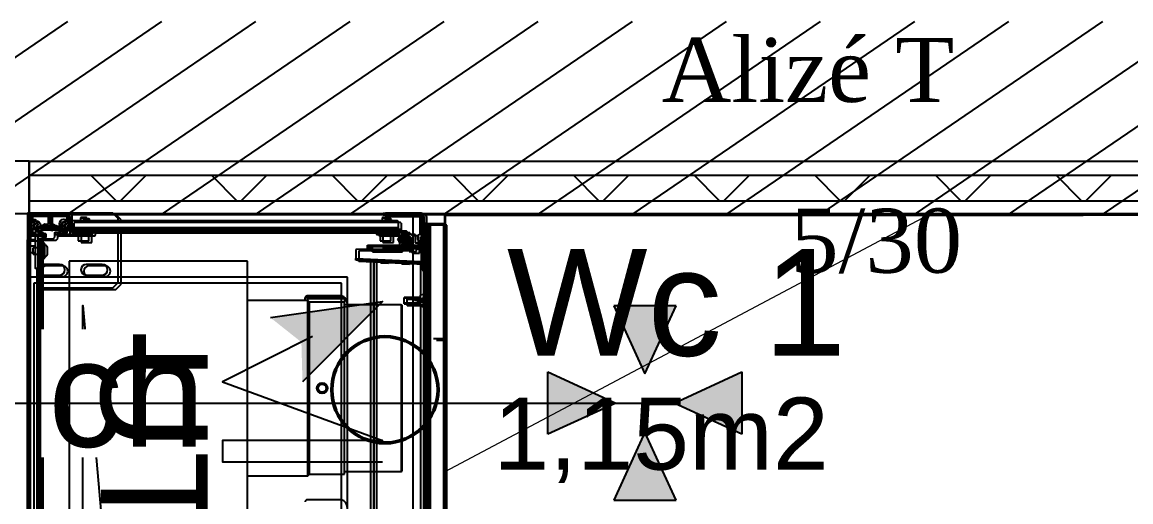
# Model space of a CAD drawing. Header units: millimetres. Extents: x 522027 to 600964, y -380282 to -298602.
# Drawn here: x 583729 to 584769, y -344499 to -344050 of the extents above; entities that cross this region are included whole.
import ezdxf

# ---------------------------------------------------------------- set-up
doc = ezdxf.new("R2010")
doc.units = ezdxf.units.MM
for name, color, linetype in [('3-BAT C-Niveau -2', 7, 'Continuous'), ('prlm-CHAUFF', 4, 'Continuous'), ('prlm-MOD', 64, 'Continuous')]:
    doc.layers.add(name, color=color, linetype=linetype)
for name, color, linetype, lineweight in [('faux plafond', 9, 'Continuous', 15), ('prlm-ELEC-CFO', 1, 'Continuous', 25), ('prlm-VMC', 82, 'Continuous', 25)]:
    doc.layers.add(name, color=color, linetype=linetype, lineweight=lineweight)
doc.styles.add('Arial', font='arial.ttf')
doc.styles.add('prlm-vmc', font='pala.ttf', dxfattribs={"height": 14})
doc.styles.get("Standard").update_dxf_attribs({"font": 'arial.ttf'})

# ---------------------------------------------------------------- blocks, each defined once
blk = doc.blocks.new('MTI900_Alu_390')
at = {"layer": 'prlm-MOD', "color": 1, "linetype": 'Continuous'}
for p, q in [((-4.225, 0), (4.225, 0)), ((4.278, 0), (4.225, 0)), ((4.225, -0.07), (4.225, 0)), ((4.472, 0), (4.278, 0)), ((4.475, 0), (4.472, 0)), ((4.475, -0.003), (4.475, 0)), ((-3.96, -0.09), (3.96, -0.09)), ((3.96, -0.073), (3.96, -0.097)), ((4.13, -0.07), (3.963, -0.07)), ((3.963, -0.1), (4.229, -0.1)), ((4.105, -0.025), (4.165, -0.025)), ((4.105, -0.025), (4.105, -0.07)), ((4.105, -0.1), (4.105, -0.115)), ((4.135, -0.075), (4.13, -0.07)), ((4.14, -0.07), (4.135, -0.075)), ((4.267, -0.07), (4.14, -0.07)), ((4.165, -0.07), (4.165, -0.025)), ((4.165, -0.115), (4.165, -0.1)), ((4.225, -0.105), (4.225, -0.1)), ((4.235, -0.1), (4.235, -0.24)), ((4.26, -0.12), (4.27, -0.09)), ((4.27, -0.09), (4.27, -0.073)), ((4.275, -0.003), (4.275, -0.137)), ((4.293, -0.021), (4.293, -0.074)), ((4.295, -0.137), (4.295, -0.098)), ((4.347, -0.018), (4.296, -0.018)), ((4.296, -0.077), (4.331, -0.077)), ((4.298, -0.095), (4.332, -0.095)), ((4.327, -0.1), (4.298, -0.1)), ((4.33, -0.195), (4.33, -0.103)), ((4.335, -0.098), (4.335, -0.134)), ((4.353, -0.086), (4.353, -0.129)), ((4.355, -0.038), (4.375, -0.027)), ((4.355, -0.062), (4.355, -0.038)), ((4.375, -0.073), (4.355, -0.062)), ((4.375, -0.027), (4.395, -0.038)), ((4.395, -0.062), (4.375, -0.073)), ((4.395, -0.038), (4.395, -0.062)), ((4.454, -0.018), (4.403, -0.018)), ((4.457, -0.191), (4.457, -0.021)), ((4.475, -0.387), (4.475, -0.003)), ((-4.105, -0.105), (4.105, -0.105)), ((-4.1, -0.12), (4.1, -0.12)), ((3.775, -0.12), (3.775, -0.8)), ((3.895, -0.15), (3.895, -0.3)), ((3.995, -0.3), (3.995, -0.15)), ((4.067, -0.12), (4.067, -0.125)), ((4.067, -0.125), (4.203, -0.125)), ((4.067, -0.125), (4.067, -0.135)), ((4.067, -0.135), (4.203, -0.135)), ((4.105, -0.115), (4.095, -0.125)), ((4.103, -0.158), (4.168, -0.158)), ((4.165, -0.115), (4.105, -0.115)), ((4.165, -0.105), (4.225, -0.105)), ((4.175, -0.125), (4.165, -0.115)), ((4.17, -0.12), (4.225, -0.12)), ((4.203, -0.125), (4.203, -0.12)), ((4.203, -0.135), (4.203, -0.125)), ((4.225, -0.105), (4.225, -0.12)), ((4.26, -0.142), (4.26, -0.12)), ((4.292, -0.145), (4.263, -0.145)), ((4.278, -0.14), (4.292, -0.14)), ((4.295, -0.137), (4.295, -0.142)), ((4.33, -0.195), (4.325, -0.2)), ((4.325, -0.2), (4.33, -0.205)), ((4.338, -0.16), (4.33, -0.16)), ((4.33, -0.168), (4.342, -0.168)), ((4.33, -0.297), (4.33, -0.205)), ((4.336, -0.136), (4.354, -0.164)), ((4.338, -0.16), (4.338, -0.24)), ((4.355, -0.19), (4.338, -0.16)), ((4.354, -0.13), (4.372, -0.159)), ((4.355, -0.166), (4.355, -0.234)), ((4.373, -0.16), (4.373, -0.191)), ((4.454, -0.194), (4.376, -0.194)), ((4.376, -0.206), (4.454, -0.206)), ((4.235, -0.24), (4.25, -0.255)), ((4.25, -0.255), (4.292, -0.255)), ((4.275, -0.263), (4.275, -0.52)), ((4.292, -0.26), (4.278, -0.26)), ((4.295, -0.258), (4.295, -0.263)), ((4.295, -0.302), (4.295, -0.263)), ((4.298, -0.3), (4.327, -0.3)), ((4.332, -0.305), (4.298, -0.305)), ((4.33, -0.232), (4.342, -0.232)), ((4.33, -0.24), (4.338, -0.24)), ((4.354, -0.236), (4.335, -0.265)), ((4.335, -0.265), (4.335, -0.302)), ((4.338, -0.24), (4.355, -0.21)), ((4.353, -0.271), (4.353, -0.304)), ((4.373, -0.24), (4.354, -0.27)), ((4.373, -0.209), (4.373, -0.24)), ((4.457, -0.369), (4.457, -0.209)), ((4.293, -0.326), (4.293, -0.369)), ((4.328, -0.323), (4.296, -0.323)), ((4.296, -0.372), (4.347, -0.372)), ((4.305, -0.6), (4.305, -0.393)), ((4.34, -0.405), (4.305, -0.405)), ((4.308, -0.39), (4.472, -0.39)), ((4.34, -0.405), (4.34, -3.475)), ((4.395, -0.405), (4.34, -0.405)), ((4.355, -0.328), (4.375, -0.317)), ((4.355, -0.352), (4.355, -0.328)), ((4.375, -0.363), (4.355, -0.352)), ((4.375, -0.317), (4.395, -0.328)), ((4.395, -0.352), (4.375, -0.363)), ((4.395, -0.328), (4.395, -0.352)), ((4.405, -0.415), (4.395, -0.405)), ((4.403, -0.372), (4.454, -0.372)), ((4.405, -0.415), (4.405, -3.465)), ((4.475, -0.8), (4.475, -0.387)), ((4.215, -0.475), (4.215, -0.575)), ((4.275, -0.475), (4.215, -0.475)), ((4.43, -0.495), (4.405, -0.495)), ((4.43, -0.495), (4.43, -0.555)), ((4.435, -0.5), (4.43, -0.495)), ((4.435, -0.55), (4.435, -0.5)), ((3.895, -0.55), (3.895, -0.7)), ((3.995, -0.7), (3.995, -0.55)), ((4.215, -0.575), (4.275, -0.575)), ((4.275, -0.52), (4.278, -0.523)), ((4.275, -0.52), (4.275, -0.53)), ((4.278, -0.527), (4.275, -0.53)), ((4.275, -0.53), (4.275, -0.6)), ((4.285, -0.61), (4.295, -0.61)), ((4.305, -0.6), (4.305, -3.277)), ((4.405, -0.555), (4.43, -0.555)), ((4.43, -0.555), (4.435, -0.55)), ((3.775, -0.8), (3.825, -0.85)), ((4.425, -0.85), (4.475, -0.8)), ((3.825, -0.85), (4.305, -0.85)), ((4.405, -0.85), (4.425, -0.85)), ((4.007, -3.691), (4.035, -3.077)), ((4.05, -3.077), (4.022, -3.692)), ((4.035, -3.077), (4.05, -3.077)), ((4.135, -3.077), (4.05, -3.077)), ((4.136, -3.497), (4.135, -3.077)), ((4.029, -3.215), (-0.132, -3.215)), ((4.125, -3.207), (4.125, -3.487)), ((4.125, -3.207), (4.175, -3.207)), ((4.135, -3.187), (4.175, -3.187)), ((4.175, -3.187), (4.175, -3.207)), ((4.175, -3.207), (4.175, -3.337)), ((4.027, -3.245), (-0.132, -3.245)), ((4.017, -3.356), (4.021, -3.285)), ((4.026, -3.286), (4.021, -3.285)), ((4.215, -3.305), (4.215, -3.405)), ((4.275, -3.305), (4.215, -3.305)), ((4.275, -3.277), (4.275, -3.346)), ((4.295, -3.267), (4.285, -3.267)), ((4.305, -3.553), (4.305, -3.277)), ((4.43, -3.325), (4.405, -3.325)), ((4.43, -3.325), (4.43, -3.385)), ((4.435, -3.33), (4.43, -3.325)), ((4.017, -3.356), (4.022, -3.356)), ((4.14, -3.337), (4.175, -3.337)), ((4.14, -3.487), (4.14, -3.337)), ((4.175, -3.337), (4.175, -3.487)), ((4.215, -3.405), (4.275, -3.405)), ((4.275, -3.346), (4.275, -3.358)), ((4.275, -3.358), (4.275, -3.484)), ((4.276, -3.348), (4.278, -3.35)), ((4.278, -3.354), (4.276, -3.356)), ((4.405, -3.385), (4.43, -3.385)), ((4.43, -3.385), (4.435, -3.38)), ((4.435, -3.38), (4.435, -3.33)), ((4.455, -3.355), (4.455, -3.335)), ((4.455, -3.335), (4.475, -3.335)), ((4.455, -3.69), (4.455, -3.355)), ((4.475, -3.355), (4.455, -3.355)), ((4.475, -3.335), (4.475, -3.355)), ((4.475, -3.69), (4.475, -3.355)), ((3.625, -3.532), (3.685, -3.532)), ((3.625, -3.532), (3.625, -3.682)), ((3.631, -3.682), (3.631, -3.532)), ((3.679, -3.682), (3.679, -3.532)), ((3.685, -3.682), (3.685, -3.532)), ((4.008, -3.552), (4.012, -3.482)), ((4.017, -3.482), (4.012, -3.482)), ((4.125, -3.487), (4.14, -3.487)), ((4.14, -3.497), (4.136, -3.497)), ((4.14, -3.487), (4.155, -3.487)), ((4.14, -3.487), (4.14, -3.577)), ((4.155, -3.487), (4.175, -3.487)), ((4.155, -3.497), (4.155, -3.487)), ((4.155, -3.702), (4.155, -3.497)), ((4.175, -3.497), (4.155, -3.497)), ((4.175, -3.487), (4.175, -3.49)), ((4.175, -3.49), (4.175, -3.601)), ((4.272, -3.487), (4.178, -3.487)), ((4.195, -3.561), (4.195, -3.523)), ((4.22, -3.478), (4.23, -3.472)), ((4.23, -3.472), (4.24, -3.478)), ((4.268, -3.521), (4.266, -3.521)), ((4.271, -3.507), (4.271, -3.518)), ((4.287, -3.504), (4.274, -3.504)), ((4.285, -3.504), (4.29, -3.507)), ((4.29, -3.549), (4.29, -3.507)), ((4.34, -3.475), (4.305, -3.475)), ((4.395, -3.475), (4.34, -3.475)), ((4.395, -3.475), (4.405, -3.465)), ((3.655, -3.641), (3.655, -3.627)), ((3.66, -3.627), (3.655, -3.627)), ((3.66, -3.641), (3.66, -3.627)), ((4.008, -3.552), (4.013, -3.552)), ((4.115, -3.577), (4.115, -3.647)), ((4.155, -3.577), (4.115, -3.577)), ((4.175, -3.623), (4.175, -3.601)), ((4.175, -3.623), (4.175, -3.734)), ((4.176, -3.603), (4.183, -3.61)), ((4.183, -3.614), (4.176, -3.621)), ((4.198, -3.637), (4.266, -3.637)), ((4.273, -3.542), (4.276, -3.542)), ((4.276, -3.627), (4.276, -3.584)), ((4.277, -3.582), (4.304, -3.555)), ((4.279, -3.545), (4.279, -3.549)), ((4.291, -3.577), (4.281, -3.583)), ((4.282, -3.552), (4.287, -3.552)), ((4.291, -3.568), (4.291, -3.577)), ((-4.375, -3.737), (4.375, -3.737)), ((-0.167, -3.735), (3.175, -3.735)), ((-0.16, -3.715), (3.598, -3.715)), ((3.604, -3.685), (-0.15, -3.685)), ((3.175, -3.717), (3.185, -3.717)), ((3.175, -3.737), (3.175, -3.717)), ((3.185, -3.717), (3.403, -3.717)), ((3.185, -3.717), (3.185, -3.737)), ((3.403, -3.737), (3.403, -3.717)), ((3.403, -3.717), (3.417, -3.717)), ((3.417, -3.717), (3.45, -3.717)), ((3.417, -3.717), (3.417, -3.737)), ((3.45, -3.717), (3.86, -3.717)), ((3.45, -3.717), (3.45, -3.737)), ((3.605, -3.682), (3.598, -3.717)), ((3.655, -3.682), (3.605, -3.682)), ((3.655, -3.717), (3.655, -3.641)), ((3.66, -3.641), (3.655, -3.641)), ((3.66, -3.717), (3.66, -3.641)), ((3.705, -3.682), (3.66, -3.682)), ((3.712, -3.717), (3.705, -3.682)), ((4.007, -3.685), (3.706, -3.685)), ((3.712, -3.715), (3.935, -3.715)), ((3.86, -3.717), (3.893, -3.717)), ((3.86, -3.717), (3.86, -3.737)), ((3.893, -3.717), (3.907, -3.717)), ((3.893, -3.737), (3.893, -3.717)), ((3.907, -3.717), (4.14, -3.717)), ((3.907, -3.717), (3.907, -3.737)), ((3.935, -3.717), (3.935, -3.712)), ((3.965, -3.712), (3.935, -3.712)), ((3.945, -3.702), (3.965, -3.702)), ((3.965, -3.702), (4.105, -3.702)), ((3.965, -3.712), (3.965, -3.702)), ((3.965, -3.712), (3.965, -3.717)), ((4.105, -3.712), (3.965, -3.712)), ((4.007, -3.692), (4.007, -3.691)), ((4.007, -3.691), (4.022, -3.692)), ((4.022, -3.692), (4.125, -3.692)), ((4.022, -3.692), (4.022, -3.692)), ((4.105, -3.702), (4.125, -3.702)), ((4.105, -3.712), (4.105, -3.702)), ((4.105, -3.717), (4.105, -3.712)), ((4.135, -3.712), (4.105, -3.712)), ((4.115, -3.647), (4.155, -3.647)), ((4.125, -3.692), (4.125, -3.702)), ((4.135, -3.712), (4.135, -3.717)), ((4.14, -3.647), (4.14, -3.657)), ((4.165, -3.726), (4.165, -3.737)), ((4.175, -3.734), (4.175, -3.737)), ((4.195, -3.674), (4.195, -3.64)), ((4.195, -3.722), (4.195, -3.693)), ((4.195, -3.695), (4.215, -3.695)), ((4.215, -3.715), (4.195, -3.715)), ((4.211, -3.677), (4.198, -3.677)), ((4.198, -3.69), (4.225, -3.69)), ((4.198, -3.725), (4.212, -3.725)), ((4.222, -3.663), (4.213, -3.676)), ((4.215, -3.695), (4.45, -3.695)), ((4.215, -3.695), (4.215, -3.715)), ((4.215, -3.715), (4.45, -3.715)), ((4.215, -3.72), (4.225, -3.72)), ((4.215, -3.722), (4.215, -3.72)), ((4.225, -3.716), (4.221, -3.72)), ((4.227, -3.657), (4.225, -3.659)), ((4.265, -3.659), (4.225, -3.659)), ((4.225, -3.659), (4.225, -3.662)), ((4.265, -3.662), (4.225, -3.662)), ((4.225, -3.69), (4.225, -3.695)), ((4.229, -3.716), (4.225, -3.716)), ((4.263, -3.657), (4.227, -3.657)), ((4.228, -3.692), (4.237, -3.692)), ((4.229, -3.657), (4.229, -3.662)), ((4.229, -3.69), (4.229, -3.695)), ((4.26, -3.715), (4.231, -3.715)), ((4.243, -3.732), (4.238, -3.737)), ((4.243, -3.687), (4.239, -3.691)), ((4.249, -3.734), (4.241, -3.734)), ((4.251, -3.691), (4.247, -3.687)), ((4.252, -3.737), (4.247, -3.732)), ((4.253, -3.692), (4.263, -3.692)), ((4.261, -3.657), (4.261, -3.662)), ((4.261, -3.69), (4.261, -3.695)), ((4.265, -3.716), (4.262, -3.716)), ((4.265, -3.659), (4.263, -3.657)), ((4.265, -3.662), (4.265, -3.659)), ((4.283, -3.69), (4.265, -3.69)), ((4.265, -3.695), (4.265, -3.69)), ((4.269, -3.72), (4.265, -3.716)), ((4.265, -3.72), (4.283, -3.72)), ((4.277, -3.676), (4.268, -3.663)), ((4.452, -3.677), (4.279, -3.677)), ((4.286, -3.692), (4.445, -3.692)), ((4.342, -3.715), (4.289, -3.715)), ((4.295, -3.734), (4.295, -3.73)), ((4.298, -3.727), (4.342, -3.727)), ((4.378, -3.727), (4.298, -3.727)), ((4.298, -3.727), (4.298, -3.737)), ((4.345, -3.724), (4.345, -3.718)), ((4.375, -3.737), (4.375, -3.747)), ((4.378, -3.747), (4.378, -3.727)), ((4.455, -3.682), (4.455, -3.68)), ((4.375, -3.747), (-4.375, -3.747)), ((4.375, -3.747), (4.378, -3.747)), ((4.375, -3.792), (4.375, -3.747)), ((4.375, -3.902), (4.375, -3.792)), ((-4.375, -3.902), (4.375, -3.902))]:
    blk.add_line(p, q, dxfattribs=at)
at = {"layer": 'prlm-MOD', "color": 1, "ltscale": 50}
blk.add_lwpolyline([(3.3, -3.806), (3.3, -3.902)], dxfattribs=at)
at = {"layer": 'prlm-MOD', "color": 1, "linetype": 'Continuous'}
for centre, radius in [((4.375, -0.05), 0.0425), ((4.375, -0.34), 0.0425), ((4.23, -3.542), 0.035), ((4.23, -3.542), 0.03), ((4.23, -3.542), 0.025)]:
    blk.add_circle(centre, radius, dxfattribs=at)
for centre, radius, start, end in [((4.278, -0.003), 0.003, 90, 180), ((4.472, -0.003), 0.003, 0, 90), ((3.963, -0.073), 0.003, 90, 180), ((3.963, -0.097), 0.003, 180, 270), ((4.232, -0.1), 0.003, 0, 180), ((4.267, -0.073), 0.003, 0, 90), ((4.267, -0.09), 0.003, 341.5651, 0), ((4.296, -0.021), 0.003, 90, 180), ((4.296, -0.074), 0.003, 180, 270), ((4.298, -0.098), 0.003, 90, 180), ((4.298, -0.103), 0.003, 90, 180), ((4.327, -0.103), 0.003, 0, 90), ((4.331, -0.067), 0.01, 270, 326.3475), ((4.332, -0.098), 0.003, 0, 90), ((4.347, -0.021), 0.003, 84.5182, 90), ((4.403, -0.021), 0.003, 90, 95.4818), ((4.454, -0.021), 0.003, 0, 90), ((3.945, -0.15), 0.05, 143.1301, 180), ((3.945, -0.15), 0.05, 0, 36.8699), ((4.103, -0.133), 0.02, 185.7392, 187.1808), ((4.103, -0.138), 0.02, 171.3731, 270), ((4.168, -0.138), 0.02, 270, 8.6269), ((4.168, -0.133), 0.02, 352.8192, 354.2608), ((4.263, -0.12), 0.003, 161.5651, 180), ((4.263, -0.142), 0.003, 180, 270), ((4.278, -0.137), 0.003, 180, 270), ((4.292, -0.137), 0.003, 270, 0), ((4.292, -0.142), 0.003, 270, 0), ((4.338, -0.134), 0.003, 180, 213.6901), ((4.356, -0.129), 0.003, 180, 213.6901), ((4.352, -0.166), 0.003, 0, 33.6901), ((4.37, -0.16), 0.003, 0, 33.6901), ((4.376, -0.191), 0.003, 180, 270), ((4.376, -0.209), 0.003, 90, 180), ((4.454, -0.191), 0.003, 270, 0), ((4.454, -0.209), 0.003, 0, 90), ((3.945, -0.3), 0.05, 180, 0), ((4.278, -0.263), 0.003, 90, 180), ((4.292, -0.258), 0.003, 0, 90), ((4.292, -0.263), 0.003, 0, 90), ((4.298, -0.297), 0.003, 180, 270), ((4.298, -0.302), 0.003, 180, 270), ((4.327, -0.297), 0.003, 270, 0), ((4.332, -0.302), 0.003, 270, 0), ((4.356, -0.271), 0.003, 146.3099, 180), ((4.352, -0.234), 0.003, 326.3099, 0), ((4.296, -0.326), 0.003, 90, 180), ((4.296, -0.369), 0.003, 180, 270), ((4.308, -0.393), 0.003, 90, 180), ((4.328, -0.333), 0.01, 46.149, 90), ((4.347, -0.369), 0.003, 270, 275.4818), ((4.403, -0.369), 0.003, 264.5182, 270), ((4.454, -0.369), 0.003, 270, 0), ((4.472, -0.387), 0.003, 270, 0), ((3.945, -0.55), 0.05, 0, 180), ((4.285, -0.6), 0.01, 180, 270), ((4.276, -0.525), 0.003, 315, 45), ((4.295, -0.6), 0.01, 270, 0), ((3.945, -0.7), 0.05, 180, 0), ((4.285, -3.277), 0.01, 90, 180), ((4.295, -3.277), 0.01, 0, 90), ((4.278, -3.346), 0.003, 180, 225), ((4.278, -3.358), 0.003, 135, 180), ((4.276, -3.352), 0.003, 315, 45), ((4.178, -3.49), 0.003, 90, 180), ((4.23, -3.542), 0.04, 33.9272, 355.9994), ((4.23, -3.542), 0.065, 57.7958, 122.2042), ((4.23, -3.542), 0.06, 66.4435, 113.5565), ((4.266, -3.518), 0.003, 213.9272, 270), ((4.23, -3.542), 0.04, 0, 33.9272), ((4.268, -3.518), 0.003, 270, 0), ((4.274, -3.507), 0.003, 90, 180), ((4.272, -3.484), 0.003, 270, 0), ((4.23, -3.542), 0.06, 0, 39.2965), ((4.23, -3.542), 0.065, 22.6199, 35.7758), ((4.287, -3.507), 0.003, 0, 90), ((4.178, -3.601), 0.003, 180, 225), ((4.178, -3.623), 0.003, 135, 180), ((4.181, -3.612), 0.003, 315, 45), ((4.198, -3.64), 0.003, 90, 180), ((4.266, -3.627), 0.01, 270, 0), ((4.273, -3.545), 0.003, 90, 175.9994), ((4.23, -3.542), 0.04, 355.9994, 0), ((4.276, -3.545), 0.003, 0, 90), ((4.23, -3.542), 0.065, 315.0475, 333.838), ((4.279, -3.584), 0.003, 135, 180), ((4.282, -3.549), 0.003, 180, 270), ((4.287, -3.549), 0.003, 270, 0), ((4.23, -3.542), 0.06, 351.491, 0), ((4.302, -3.553), 0.003, 315, 0), ((3.945, -3.712), 0.01, 90, 180), ((3.997, -3.692), 0.01, 270, 357.3974), ((4.125, -3.712), 0.02, 347.588, 90), ((4.125, -3.712), 0.01, 0, 90), ((4.16, -3.657), 0.02, 180, 230.1159), ((4.14, -3.702), 0.035, 270, 0), ((4.14, -3.702), 0.015, 270, 0), ((4.115, -3.71), 0.05, 37.0861, 50.1159), ((4.178, -3.734), 0.003, 180, 270), ((4.198, -3.674), 0.003, 180, 270), ((4.198, -3.693), 0.003, 90, 180), ((4.198, -3.722), 0.003, 180, 270), ((4.211, -3.674), 0.003, 270, 325.008), ((4.212, -3.722), 0.003, 270, 0), ((4.225, -3.665), 0.003, 90, 145.008), ((4.225, -3.693), 0.003, 19.4712, 90), ((4.215, -3.715), 0.01, 353.9388, 0), ((4.225, -3.717), 0.003, 270, 350.4059), ((4.231, -3.718), 0.003, 90, 170.4059), ((4.237, -3.689), 0.003, 270, 315), ((4.245, -3.689), 0.003, 45, 135), ((4.245, -3.734), 0.003, 45, 135), ((4.253, -3.689), 0.003, 225, 270), ((4.26, -3.718), 0.003, 9.5941, 90), ((4.265, -3.717), 0.003, 189.5941, 270), ((4.265, -3.693), 0.003, 90, 160.5288), ((4.265, -3.665), 0.003, 34.992, 90), ((4.275, -3.715), 0.01, 180, 186.0612), ((4.279, -3.674), 0.003, 214.992, 270), ((4.283, -3.693), 0.003, 19.4712, 90), ((4.283, -3.717), 0.003, 270, 350.4059), ((4.289, -3.718), 0.003, 90, 170.4059), ((4.292, -3.734), 0.003, 270, 0), ((4.298, -3.73), 0.003, 90, 180), ((4.342, -3.718), 0.003, 0, 90), ((4.342, -3.724), 0.003, 270, 0), ((4.445, -3.682), 0.01, 270, 0), ((4.45, -3.69), 0.025, 270, 0), ((4.45, -3.69), 0.005, 270, 0), ((4.452, -3.68), 0.003, 0, 90)]:
    blk.add_arc(centre, radius, start, end, dxfattribs=at)
for centre, major_axis, ratio, start_param, end_param in [((3.997, -3.692), (-0.025, 0), 0.4, 1.570796, 3.096169), ((4.022, -3.693), (-0.015, 0.0007), 0.045361, -1.568734, 0)]:
    blk.add_ellipse(centre, major_axis=major_axis, ratio=ratio, start_param=start_param, end_param=end_param, dxfattribs=at)
blk = doc.blocks.new('xi.uta')
at = {"layer": 'prlm-ELEC-CFO', "lineweight": 5}
blk.add_hatch(color=0, dxfattribs=at).paths.add_polyline_path([(-3, 6), (-0.1, 3.7), (0, 0), (7.5, 7.5)])
at = {"layer": 'prlm-ELEC-CFO', "color": 0}
for points in [[(-3, 6), (7.5, 7.5), (0, 0)], [(0.95, 4.23), (-7.5, 0), (7.5, -5.5), (-7.5, -5.5), (-7.5, -7.5), (7.5, -7.5)]]:
    blk.add_lwpolyline(points, dxfattribs=at)

msp = doc.modelspace()

# ---------------------------------------------------------------- hatches: boundary and pattern name
h = msp.add_hatch()
h.set_pattern_fill('02_ISOLANT', color=256, scale=10, style=0, pattern_type=2)
h.set_pattern_definition([(44.999993, (505019.33, 142779.7), (-56.568536, 56.568549), []), (134.999993, (505019.33, 142779.7), (56.568549, 56.568536), [])])
h.paths.add_polyline_path([(583735.7, -344192.9), (583735.7, -344216.9), (585418.9, -344216.9), (585442.9, -344192.9)])
at = {"layer": '3-BAT C-Niveau -2'}
h = msp.add_hatch(dxfattribs=at)
h.set_pattern_fill('MURS MACONNERIE-2', color=256, scale=10, angle=-10.7236, style=0, pattern_type=2)
h.set_pattern_definition([(34.276399, (505201.977, 142745.115), (-23.42441, 44.173488), [])])
h.paths.add_polyline_path([(585537.4, -344229.1), (585537.4, -344049.1), (576519.9, -344049.2), (576519.9, -344229.2)])
at = {"layer": 'faux plafond'}
h = msp.add_hatch(dxfattribs=at)
h.set_pattern_fill('BA 13', color=256, scale=10, angle=-10.7236, style=0, pattern_type=2)
h.set_pattern_definition([(207.93621, (505019.33, 142779.7), (-142.2261, 319.79952), [])])
h.paths.add_polyline_path([(585456.2, -345130.6), (584126, -345130.5), (584125.4, -344230.6), (587117.2, -344229.1), (587117.2, -345045.6), (587445.8, -345045.6), (587445.7, -345719.2), (586768.4, -345719.2), (586768.2, -347550.5), (585456.2, -347550.5)])
at = {"layer": 'prlm-VMC'}
h = msp.add_hatch(color=256, dxfattribs=at)
h.paths.add_polyline_path([(584313, -344379), (584342.2, -344315.3), (584283.8, -344315.3)])
h.paths.add_polyline_path([(584404, -344435.6), (584404, -344377.2), (584340.4, -344406.4)])
h.paths.add_polyline_path([(584342.2, -344497.4), (584313, -344433.7), (584283.8, -344497.4)])
h.paths.add_polyline_path([(584222, -344435.6), (584285.7, -344406.4), (584222, -344377.2)])

# ---------------------------------------------------------------- linework, layer by layer
for p, q in [((583735.7, -344179.9), (583240.7, -344179.9)), ((583735.7, -344179.9), (583735.7, -345179.9)), ((583735.7, -344179.9), (583735.7, -345179.9)), ((583735.7, -344179.9), (585455.9, -344179.9)), ((583735.7, -344179.9), (585455.9, -344179.9)), ((583735.7, -344229.9), (583735.7, -344179.9)), ((583735.7, -344192.9), (585442.9, -344192.9)), ((583735.7, -344192.9), (585442.9, -344192.9)), ((583735.7, -344216.9), (585418.9, -344216.9)), ((583735.7, -344216.9), (585418.9, -344216.9)), ((583735.7, -344229.9), (585405.9, -344229.9))]:
    msp.add_line(p, q)
at = {"flags": 128}
for points in [[(584125.7, -344229.9), (584125.7, -345129.9), (584095.7, -345129.9), (584095.7, -344229.9)], [(584018.7, -345109.9), (583786, -345109.9), (583786, -344315), (583849.5, -345036.9)]]:
    msp.add_lwpolyline(points, close=True, dxfattribs=at)
at = {"ltscale": 50.8, "flags": 128}
msp.add_lwpolyline([(585456.2, -345130.6), (584126, -345130.5), (584125.4, -344230.6), (587117.2, -344229.1), (587117.2, -345045.6), (587445.8, -345045.6), (587445.7, -345719.2), (586768.4, -345719.2), (586768.2, -347550.5), (585456.2, -347550.5)], close=True, dxfattribs=at)
at = {"layer": '3-BAT C-Niveau -2'}
for q in [(576519.9, -344229.2), (583249.7, -344229.2)]:
    msp.add_line((585537.4, -344229.1), q, dxfattribs=at)
at = {"layer": 'prlm-CHAUFF', "ltscale": 50}
for p, q in [((583940.4, -344273.5), (583773.2, -344273.5)), ((583940.4, -345083.5), (583940.4, -344273.5)), ((584034.2, -344288.5), (583734.2, -344288.5)), ((583734.2, -344288.5), (583734.2, -344678.5)), ((584034.2, -344678.5), (584034.2, -344288.5)), ((584028.4, -344294.2), (583739.9, -344294.2)), ((584028.4, -344672.8), (584028.4, -344294.2)), ((584031.4, -344307.9), (583994.4, -344307.9)), ((583994.4, -344310.5), (583994.4, -344308)), ((584026.3, -344306), (583996.4, -344306)), ((584031.4, -344308.5), (583996.9, -344308.5)), ((583996.9, -344308.7), (583996.9, -344308.5)), ((583996.9, -344310.5), (583996.9, -344308.7)), ((584031.4, -344308.7), (583996.9, -344308.7)), ((584006.1, -344308.7), (584006.1, -344308.5)), ((584007.1, -344308.5), (584007.1, -344308.7)), ((584007.6, -344308.7), (584007.6, -344308.5)), ((584011.1, -344308.5), (584011.1, -344308.7)), ((584014.9, -344308.7), (584014.9, -344308.5)), ((584018.4, -344308.5), (584018.4, -344308.7)), ((584031.4, -344307.9), (584031.4, -344312)), ((583996.9, -344310.5), (583940.4, -344310.5)), ((583996.9, -344474.5), (583996.9, -344310.5)), ((583998.4, -344312), (583996.9, -344310.5)), ((583998.4, -344473), (583998.4, -344312)), ((584031.4, -344312), (583998.4, -344312)), ((584031.4, -344473), (584031.4, -344312)), ((584084.4, -344314.5), (584031.4, -344314.5)), ((584033.9, -344313), (584033.9, -344314.5)), ((584084.4, -344314.5), (584084.4, -344470.5)), ((584085.4, -344469.5), (584085.4, -344315.5)), ((583940.4, -344474.5), (583996.9, -344474.5)), ((583996.9, -344474.5), (583998.4, -344473)), ((583998.4, -344473), (584031.4, -344473)), ((584031.4, -344470.5), (584084.4, -344470.5)), ((584026.3, -344497), (583996.4, -344497))]:
    msp.add_line(p, q, dxfattribs=at)
for radius in [5, 4.8, 3.8]:
    msp.add_circle((584010.4, -344392.5), radius, dxfattribs=at)
for centre, radius, start, end in [((583996.4, -344308), 2, 90.0002, 178.3241), ((583996.4, -344308), 2, 178.3241, 180.0002), ((584026.6, -344313.7), 7.76, 48.525, 91.7677), ((584026.9, -344313), 7, 0.0002, 46.2733), ((584084.4, -344315.5), 1, 0.0002, 90.0002), ((584084.4, -344469.5), 1, 270.0002, 0.0002), ((583996.4, -344499), 2, 90.0002, 178.3241), ((584026.6, -344504.7), 7.76, 48.525, 91.7677), ((584026.9, -344504), 7, 0.0002, 46.2733)]:
    msp.add_arc(centre, radius, start, end, dxfattribs=at)
for centre, major_axis, ratio, start_param, end_param in [((584020.2, -344321), (0, 12.5), 0.146694, 0, 0.179125), ((584020.2, -344313), (0, 4.5), 0.974723, 5.983927, 6.283185), ((584023.7, -344313), (0, 4.5), 0.974723, 5.983927, 6.283185)]:
    msp.add_ellipse(centre, major_axis=major_axis, ratio=ratio, start_param=start_param, end_param=end_param, dxfattribs=at)
msp.add_open_spline([(584028.1, -344308.7), (584027.9, -344308.6), (584027.8, -344308.6), (584027.4, -344308.5), (584027.1, -344308.5), (584026.8, -344308.5)], degree=3, knots=[0.8185803, 0.8185803, 0.8185803, 0.8185803, 0.875, 0.875, 1, 1, 1, 1], dxfattribs=at)
at = {"layer": 'prlm-ELEC-CFO', "lineweight": 50}
msp.add_circle((584069.2, -344394), 49.8, dxfattribs=at)
at = {"layer": 'prlm-MOD'}
for p, q in [((583734.2, -344228.5), (583734.2, -344228.8)), ((583734.5, -344228.5), (583734.2, -344228.5)), ((583734.2, -344228.8), (583734.2, -344248.2)), ((583772.9, -344228.5), (583734.5, -344228.5)), ((583736, -344230.6), (583736, -344235.7)), ((583753.3, -344230.3), (583736.3, -344230.3)), ((583736.8, -344238.5), (583738, -344236.5)), ((583738, -344236.5), (583740.3, -344236.5)), ((583740.3, -344236.5), (583741.5, -344238.5)), ((583753.6, -344230.6), (583753.6, -344238.4)), ((583754.8, -344238.4), (583754.8, -344230.6)), ((583771.1, -344230.3), (583755.1, -344230.3)), ((583765.8, -344238.5), (583767, -344236.5)), ((583767, -344236.5), (583769.3, -344236.5)), ((583769.3, -344236.5), (583770.5, -344238.5)), ((583771.4, -344235.7), (583771.4, -344230.6)), ((583814.2, -344228.5), (583772.9, -344228.5)), ((583773.2, -344245.2), (583773.2, -344228.8)), ((583775.7, -344235.5), (583774.7, -344236.5)), ((583774.7, -344236.5), (583774.7, -344242)), ((583775.7, -344235.5), (584080.7, -344235.5)), ((583784.2, -344232.5), (583783.7, -344233)), ((583783.7, -344233), (583789.7, -344233)), ((583783.7, -344233), (583783.7, -344235.5)), ((583789.2, -344232.5), (583784.2, -344232.5)), ((583789.7, -344233), (583789.2, -344232.5)), ((583789.7, -344235.5), (583789.7, -344233)), ((583819.2, -344233.5), (583814.2, -344228.5)), ((583819.2, -344235.5), (583819.2, -344233.5)), ((584067.2, -344232.5), (584066.7, -344233)), ((584066.7, -344233), (584072.7, -344233)), ((584066.7, -344233), (584066.7, -344235.5)), ((584072.2, -344232.5), (584067.2, -344232.5)), ((584067.7, -344228.5), (584069.7, -344228.5)), ((584067.7, -344230.5), (584067.7, -344228.5)), ((584069.7, -344230.5), (584067.7, -344230.5)), ((584103.2, -344228.5), (584069.7, -344228.5)), ((584069.7, -344228.5), (584069.7, -344230.5)), ((584103.2, -344230.5), (584069.7, -344230.5)), ((584072.7, -344233), (584072.2, -344232.5)), ((584072.7, -344235.5), (584072.7, -344233)), ((584081.7, -344236.5), (584080.7, -344235.5)), ((584081.7, -344236.5), (584081.7, -344242)), ((584101.9, -344230.8), (584101.9, -344248.1)), ((584102.4, -344230.5), (584102.2, -344230.5)), ((584103.4, -344247.4), (584103.4, -344231.5)), ((584103.7, -344254.5), (584103.7, -344231)), ((584105.7, -344254.5), (584105.7, -344231)), ((583736, -344241.3), (583736, -344246.4)), ((583736.3, -344246.7), (583741.6, -344246.7)), ((583738, -344240.5), (583736.8, -344238.5)), ((583740.3, -344240.5), (583738, -344240.5)), ((583741.5, -344238.5), (583740.3, -344240.5)), ((583741.9, -344246.4), (583741.9, -344242.9)), ((583742.8, -344240.7), (583747, -344240.7)), ((583743.7, -344246.2), (583743.7, -344242.8)), ((583744, -344242.5), (583747.6, -344242.5)), ((583747.9, -344246.5), (583744, -344246.5)), ((583744.2, -344243.3), (583744.2, -344246.2)), ((583753.7, -344243), (583744.5, -344243)), ((583747.2, -344240.6), (583750, -344238.7)), ((583747.7, -344242.4), (583750.6, -344240.5)), ((583747.9, -344246.5), (583748.4, -344246.5)), ((583748.2, -344248.2), (583748.2, -344246.8)), ((583748.7, -344246.8), (583748.7, -344249.7)), ((583750.2, -344238.7), (583753.3, -344238.7)), ((583753.2, -344240.5), (583750.2, -344242.2)), ((583750.2, -344242.2), (583758.2, -344242.2)), ((583750.2, -344242.2), (583750.2, -344243)), ((583750.7, -344240.5), (583757.6, -344240.5)), ((583750.9, -344243), (583750.9, -344241.8)), ((583753.7, -344243), (583754.2, -344243.5)), ((583754.2, -344243.5), (583754.7, -344243)), ((583763.9, -344243), (583754.7, -344243)), ((583755.1, -344238.7), (583758.2, -344238.7)), ((583758.2, -344242.2), (583755.2, -344240.5)), ((583757.4, -344243), (583757.4, -344241.8)), ((583757.7, -344240.5), (583760.7, -344242.5)), ((583758.2, -344238.7), (583761.1, -344240.6)), ((583758.2, -344243), (583758.2, -344242.2)), ((583759.7, -344251), (583759.7, -344246.8)), ((583760, -344246.5), (583760.5, -344246.5)), ((583760.2, -344246.8), (583760.2, -344248.2)), ((583764.4, -344246.5), (583760.5, -344246.5)), ((583760.7, -344242.5), (583764.4, -344242.5)), ((583761.3, -344240.7), (583764.5, -344240.7)), ((583764.2, -344246.2), (583764.2, -344243.3)), ((583764.7, -344242.8), (583764.7, -344246.2)), ((583767, -344240.5), (583765.8, -344238.5)), ((583766.5, -344243.2), (583766.5, -344246.4)), ((583766.8, -344246.7), (583771.1, -344246.7)), ((583769.3, -344240.5), (583767, -344240.5)), ((583770.5, -344238.5), (583769.3, -344240.5)), ((583771.4, -344246.4), (583771.4, -344241.3)), ((583794.2, -344245.5), (583773.5, -344245.5)), ((583774.7, -344242), (583774.7, -344245.5)), ((583774.7, -344242), (584081.7, -344242)), ((583794.2, -344245.5), (584061.9, -344245.5)), ((583795.2, -344247.5), (583795.2, -344246.5)), ((583819.2, -344293.5), (583819.2, -344245.5)), ((584060.9, -344246.5), (584060.9, -344247.5)), ((584089.4, -344245.5), (584061.9, -344245.5)), ((584081.7, -344242), (584081.7, -344245.5)), ((584084.6, -344247.4), (584084.8, -344247)), ((584084.6, -344247.3), (584084.6, -344248.6)), ((584089.1, -344247), (584084.9, -344247)), ((584088.7, -344248.1), (584089.1, -344248.1)), ((584089.4, -344247.8), (584089.4, -344247.3)), ((584092.4, -344248.3), (584089.6, -344245.6)), ((584091, -344246.9), (584091.9, -344246.9)), ((584091.9, -344246.9), (584092.4, -344247.9)), ((584103.2, -344247.7), (584103.2, -344249.5)), ((584105.7, -344241.8), (584105.7, -344247.1)), ((584106.6, -344241.5), (584106, -344241.5)), ((584106.2, -344249.4), (584106.2, -344247.7)), ((584108.9, -344238.2), (584106.9, -344238.2)), ((584106.9, -344238.2), (584106.9, -344246.2)), ((584106.9, -344246.2), (584106.9, -344241.8)), ((584106.9, -344246.2), (584107.9, -344246.2)), ((584107.6, -344246.5), (584107.2, -344246.5)), ((584107.9, -345113.5), (584107.9, -344238.5)), ((584107.9, -344238.5), (584108.9, -344238.5)), ((584108.9, -344238.5), (584108.9, -344238.2)), ((584113.4, -344238.5), (584108.9, -344238.5)), ((584108.9, -344238.5), (584108.9, -345113.5)), ((584124.4, -344238.5), (584113.4, -344238.5)), ((584124.4, -345113.5), (584124.4, -344238.5)), ((583734.2, -344248.2), (583734.2, -344253.5)), ((583734.2, -345098.5), (583734.2, -344253.5)), ((583741.2, -344253.5), (583734.2, -344253.5)), ((583734.5, -344248.5), (583747.9, -344248.5)), ((583741.2, -344249.3), (583741.2, -344262)), ((583743.1, -344249), (583741.5, -344249)), ((583746.1, -344250), (583743.2, -344249)), ((583744.2, -344252.5), (583758.2, -344252.5)), ((583744.2, -344279.7), (583744.2, -344253.1)), ((583744.7, -344253.5), (583744.2, -344253.5)), ((583744.7, -344259.5), (583744.7, -344253.5)), ((583744.7, -344253.5), (583746.2, -344253.5)), ((583746.7, -344258.5), (583745.7, -344259.5)), ((583748.4, -344250), (583746.2, -344250)), ((583746.2, -344259), (583746.2, -344253.5)), ((583746.7, -344255.7), (583746.2, -344255.7)), ((583746.7, -344269.3), (583746.7, -344255.7)), ((583747.7, -344255.7), (583746.7, -344255.7)), ((583747.7, -344269.3), (583747.7, -344255.7)), ((583758.2, -344252.5), (583759.7, -344251)), ((583760.5, -344248.5), (583786.2, -344248.5)), ((583781.7, -344248.5), (583781.7, -344254.5)), ((583781.7, -344254.5), (583791.7, -344254.5)), ((583786.2, -344248.5), (583786.4, -344248.2)), ((583786.2, -344248.5), (583787.2, -344248.5)), ((583786.9, -344248.2), (583787.2, -344248.5)), ((583787.2, -344248.5), (583794.2, -344248.5)), ((583791.7, -344254.5), (583791.7, -344248.5)), ((584052.9, -344258.5), (584054.9, -344258.5)), ((584052.9, -344262.5), (584052.9, -344258.5)), ((584054.9, -344258.5), (584067.9, -344258.5)), ((584054.9, -344263.5), (584054.9, -344258.5)), ((584061.9, -344248.5), (584068.7, -344248.5)), ((584064.7, -344248.5), (584064.7, -344254.5)), ((584064.7, -344254.5), (584074.7, -344254.5)), ((584067.9, -344258.5), (584082.9, -344258.5)), ((584067.9, -344262), (584067.9, -344258.5)), ((584068.7, -344248.5), (584070, -344248.5)), ((584068.9, -344248.4), (584069.1, -344248.2)), ((584069.6, -344248.2), (584069.8, -344248.4)), ((584070, -344248.5), (584082.6, -344248.5)), ((584074.7, -344254.5), (584074.7, -344248.5)), ((584081.4, -344253), (584081.9, -344252)), ((584081.9, -344254), (584081.4, -344253)), ((584082.9, -344248.8), (584082.9, -344258.2)), ((584082.9, -344260.5), (584082.9, -344258.5)), ((584082.9, -344258.5), (584083.2, -344258.5)), ((584083.2, -344258.5), (584094.2, -344258.5)), ((584083.9, -344258.5), (584083.9, -344260.5)), ((584084.9, -344248.9), (584086, -344248.9)), ((584086.3, -344249.2), (584086.3, -344249.4)), ((584090.3, -344256.5), (584086.4, -344256.5)), ((584088.4, -344248.7), (584088.4, -344248.4)), ((584096.9, -344248.4), (584092.6, -344248.4)), ((584096.5, -344258.5), (584094.2, -344258.5)), ((584094.4, -344258.4), (584095.1, -344257.7)), ((584095.6, -344257.7), (584096.3, -344258.4)), ((584096.5, -344258.5), (584107.6, -344258.5)), ((584097.9, -344256.2), (584097.9, -344249.4)), ((584101.6, -344256.5), (584098.2, -344256.5)), ((584100.1, -344249.5), (584099.9, -344249.7)), ((584099.9, -344249.7), (584099.9, -344253.3)), ((584099.9, -344249.9), (584100.4, -344249.9)), ((584099.9, -344253.1), (584100.4, -344253.1)), ((584099.9, -344253.3), (584100.1, -344253.5)), ((584100.1, -344249.5), (584100.1, -344253.5)), ((584100.4, -344249.5), (584100.1, -344249.5)), ((584100.1, -344253.5), (584100.4, -344253.5)), ((584100.4, -344249.4), (584100.4, -344253.5)), ((584101.7, -344248.3), (584100.5, -344249.2)), ((584100.5, -344253.8), (584101.7, -344254.7)), ((584101.9, -344254.9), (584101.9, -344256.2)), ((584103.3, -344250.9), (584102.9, -344251.3)), ((584102.9, -344251.7), (584103.3, -344252.1)), ((584103.7, -344249.5), (584103.2, -344249.5)), ((584103.2, -344249.9), (584103.7, -344249.9)), ((584103.2, -344253.1), (584103.7, -344253.1)), ((584103.2, -344256.2), (584103.2, -344253.5)), ((584103.2, -344253.5), (584103.7, -344253.5)), ((584103.4, -344250.7), (584103.4, -344249.7)), ((584103.4, -344253.2), (584103.4, -344252.3)), ((584106.4, -344256.5), (584103.5, -344256.5)), ((584103.7, -344256.5), (584103.7, -344254.5)), ((584103.7, -344254.5), (584105.7, -344254.5)), ((584105.7, -344250), (584105.7, -344252.9)), ((584105.7, -344254.5), (584105.7, -344256.5)), ((584106.2, -344249.1), (584105.8, -344249.5)), ((584105.8, -344249.5), (584105.8, -344249.8)), ((584105.8, -344253.1), (584105.8, -344253.5)), ((584105.8, -344253.5), (584106.2, -344253.9)), ((584106.2, -344254.5), (584106.2, -344253.5)), ((584106.4, -344254.5), (584106.2, -344254.5)), ((584106.7, -344256.2), (584106.7, -344254.8)), ((584107.9, -344250.8), (584107.4, -344251.3)), ((584107.4, -344251.7), (584107.9, -344252.2)), ((584107.5, -344251.1), (584107.5, -344251.8)), ((584107.6, -344258.5), (584107.9, -344258.5)), ((583736.7, -344265.5), (583736.7, -344259.5)), ((583741.2, -344259.5), (583736.7, -344259.5)), ((583736.7, -344265.5), (583741.2, -344265.5)), ((583741.2, -344262), (583741.7, -344262.5)), ((583741.7, -344262.5), (583741.2, -344263)), ((583741.2, -344263), (583741.2, -344279.7)), ((583745.7, -344259.5), (583744.2, -344259.5)), ((583744.2, -344265.5), (583745.7, -344265.5)), ((583745.7, -344259.5), (583745.7, -344265.5)), ((583745.7, -344265.5), (583746.7, -344266.5)), ((583750, -344265.7), (583750, -344259.2)), ((584083.9, -344262.4), (584041.9, -344262.5)), ((584041.9, -344262.5), (584041.9, -344271)), ((584054.9, -344263.5), (584082.9, -344263.5)), ((584082.9, -344262), (584067.9, -344262)), ((584082.9, -344262), (584082.9, -344260.5)), ((584083.9, -344260.5), (584082.9, -344260.5)), ((584082.9, -344263.5), (584082.9, -344262)), ((584082.9, -344262), (584091.9, -344262)), ((584104.4, -344260.5), (584083.9, -344260.5)), ((584083.9, -344262), (584083.9, -344262.4)), ((584091.9, -344260.5), (584091.9, -344264.5)), ((584091.9, -344264.5), (584098.9, -344264.5)), ((584098.9, -344264.5), (584098.9, -344260.5)), ((584098.9, -344262), (584099.8, -344262)), ((584103.4, -344263.5), (584104.4, -344263.5)), ((584103.4, -344273.8), (584103.4, -344263.5)), ((584104.4, -344265.5), (584104.4, -344263.5)), ((584104.4, -344279.5), (584104.4, -344265.5)), ((584105.4, -344265.5), (584104.4, -344265.5)), ((584105.4, -344262.5), (584105.9, -344262.5)), ((584105.4, -344262.5), (584105.4, -344265.5)), ((584105.9, -344265.5), (584105.4, -344265.5)), ((584105.4, -344265.5), (584105.4, -344279.5)), ((584105.9, -344285.3), (584105.9, -344262)), ((584106.8, -344259.5), (584107.9, -344259.5)), ((583746.2, -344269.3), (583746.7, -344269.3)), ((583746.7, -344269.3), (583747.7, -344269.3)), ((583764.2, -344276.5), (583749.2, -344276.5)), ((583804.2, -344276.5), (583789.2, -344276.5)), ((584041.9, -344271), (584103.4, -344273.8)), ((584041.9, -344272.5), (584041.9, -344271)), ((584103.3, -344275.3), (584041.9, -344272.5)), ((584055.7, -344273.1), (584055.7, -344689.2)), ((584058.7, -344273.3), (584058.7, -344689.2)), ((584062.7, -344273.4), (584062.7, -344273.9)), ((584069.7, -344274.3), (584062.7, -344273.9)), ((584069.7, -344274.3), (584069.7, -344273.8)), ((584082.3, -344274.3), (584082.3, -344274.8)), ((584089.3, -344275.1), (584082.3, -344274.8)), ((584089.3, -344275.1), (584089.4, -344274.7)), ((584102.7, -344275.3), (584102.7, -344305.4)), ((584103.3, -344275.3), (584103.4, -344273.8)), ((584103.4, -344275.3), (584103.3, -344275.3)), ((584103.4, -344273.8), (584103.4, -344273.8)), ((583741.5, -344280), (583743.9, -344280)), ((583749.2, -344286.5), (583764.2, -344286.5)), ((583789.2, -344286.5), (583804.2, -344286.5)), ((584104.4, -344281.5), (584104.4, -344279.5)), ((584105.4, -344279.5), (584104.4, -344279.5)), ((584105.4, -344279.5), (584105.9, -344279.5)), ((584105.4, -344279.5), (584105.4, -344282.5)), ((584105.9, -344282.5), (584105.4, -344282.5)), ((584105.7, -344304.8), (584105.7, -344282.5)), ((584105.9, -344285.3), (584107.9, -344285.3)), ((584105.9, -344286.7), (584105.9, -344285.3)), ((584105.9, -344290), (584105.9, -344286.7)), ((584107.9, -344286.7), (584105.9, -344286.7)), ((583746.2, -344298.5), (583814.2, -344298.5)), ((583814.2, -344298.5), (583819.2, -344293.5)), ((584105.9, -344331), (584105.9, -344290)), ((584105.9, -344290), (584107.9, -344290)), ((584087.4, -344313.5), (584087.4, -344307.5)), ((584102.4, -344307.5), (584087.4, -344307.5)), ((584102.4, -344308.1), (584087.4, -344308.1)), ((584098.3, -344310), (584096.9, -344310)), ((584096.9, -344310), (584096.9, -344310.5)), ((584105.9, -344310), (584098.3, -344310)), ((584098.3, -344310), (584098.3, -344310.5)), ((584105.9, -344304.8), (584102.4, -344305.5)), ((584102.4, -344305.5), (584102.4, -344310)), ((584102.4, -344312.9), (584087.4, -344312.9)), ((584087.4, -344313.5), (584102.4, -344313.5)), ((584098.3, -344310.5), (584096.9, -344310.5)), ((584105.9, -344310.5), (584098.3, -344310.5)), ((584102.4, -344310.5), (584102.4, -344315.5)), ((584102.4, -344315.5), (584105.9, -344316.2)), ((584102.7, -344315.6), (584102.7, -344691)), ((584105.7, -344692), (584105.7, -344316.2)), ((584105.9, -344331), (584107.9, -344331)), ((584105.9, -344334.3), (584105.9, -344331)), ((584105.9, -344334.3), (584107.9, -344334.3)), ((584105.9, -344335.7), (584105.9, -344334.3)), ((584105.9, -344357.5), (584105.9, -344335.7)), ((584107.9, -344335.7), (584105.9, -344335.7)), ((584105.9, -344357.5), (584107.9, -344357.5)), ((584105.9, -344358.5), (584105.9, -344357.5)), ((584107.9, -344358.5), (584105.9, -344358.5)), ((584107.7, -344692.7), (584107.7, -344358.5))]:
    msp.add_line(p, q, dxfattribs=at)
at = {"layer": 'prlm-MOD', "ltscale": 50}
msp.add_line((584114.7, -344346), (584124.4, -344346), dxfattribs=at)
at = {"layer": 'prlm-MOD'}
for centre, radius in [((583739.2, -344238.5), 4.25), ((583768.2, -344238.5), 4.25), ((584088.4, -344253), 3.5), ((584088.4, -344253), 3), ((584088.4, -344253), 2.5)]:
    msp.add_circle(centre, radius, dxfattribs=at)
for centre, radius, start, end in [((583734.5, -344228.8), 0.3, 89.9999, 179.9999), ((583736.3, -344230.6), 0.3, 89.9999, 179.9999), ((583736.3, -344235.7), 0.3, 179.9999, 185.4817), ((583753.3, -344230.6), 0.3, 359.9999, 89.9999), ((583755.1, -344230.6), 0.3, 89.9999, 179.9999), ((583771.1, -344230.6), 0.3, 359.9999, 89.9999), ((583771.1, -344235.7), 0.3, 354.5181, 359.9999), ((583772.9, -344228.8), 0.3, 359.9999, 89.9999), ((584102.2, -344230.8), 0.3, 89.9999, 179.9999), ((584102.4, -344231.5), 1, 359.9999, 89.9999), ((584103.2, -344231), 2.5, 359.9999, 89.9999), ((584103.2, -344231), 0.5, 359.9999, 89.9999), ((583736.3, -344241.3), 0.3, 174.5181, 179.9999), ((583736.3, -344246.4), 0.3, 179.9999, 269.9999), ((583740.9, -344242.9), 1, 359.9999, 56.3474), ((583741.6, -344246.4), 0.3, 269.9999, 359.9999), ((583744, -344242.8), 0.3, 89.9999, 179.9999), ((583744, -344246.2), 0.3, 179.9999, 269.9999), ((583744.5, -344243.3), 0.3, 89.9999, 179.9999), ((583744.5, -344246.2), 0.3, 179.9999, 269.9999), ((583747, -344240.4), 0.3, 269.9999, 303.69), ((583747.6, -344242.2), 0.3, 269.9999, 303.69), ((583747.9, -344246.8), 0.3, 359.9999, 89.9999), ((583748.4, -344246.8), 0.3, 359.9999, 89.9999), ((583750.2, -344239), 0.3, 89.9999, 123.69), ((583750.7, -344240.8), 0.3, 89.9999, 123.69), ((583753.3, -344238.4), 0.3, 269.9999, 359.9999), ((583755.1, -344238.4), 0.3, 179.9999, 269.9999), ((583757.6, -344240.8), 0.3, 56.3098, 89.9999), ((583760, -344246.8), 0.3, 89.9999, 179.9999), ((583760.5, -344246.8), 0.3, 89.9999, 179.9999), ((583761.3, -344240.4), 0.3, 236.3098, 269.9999), ((583763.9, -344243.3), 0.3, 359.9999, 89.9999), ((583763.9, -344246.2), 0.3, 269.9999, 359.9999), ((583764.4, -344242.8), 0.3, 359.9999, 89.9999), ((583764.4, -344246.2), 0.3, 269.9999, 359.9999), ((583767.5, -344243.2), 1, 136.1489, 179.9999), ((583766.8, -344246.4), 0.3, 179.9999, 269.9999), ((583771.1, -344246.4), 0.3, 269.9999, 359.9999), ((583771.1, -344241.3), 0.3, 359.9999, 5.4816), ((583773.5, -344245.2), 0.3, 179.9999, 269.9999), ((583794.2, -344246.5), 1, 359.9999, 89.9999), ((583794.2, -344247.5), 1, 269.9999, 359.9999), ((584061.9, -344246.5), 1, 89.9999, 179.9999), ((584061.9, -344247.5), 1, 179.9999, 269.9999), ((584084.9, -344247.3), 0.3, 89.9999, 179.9999), ((584088.4, -344253), 6, 89.9999, 129.2964), ((584088.4, -344253), 6.5, 112.6197, 125.7757), ((584088.4, -344253), 6, 81.4909, 89.9999), ((584088.7, -344248.4), 0.3, 89.9999, 179.9999), ((584089.1, -344247.3), 0.3, 359.9999, 89.9999), ((584089.1, -344247.8), 0.3, 269.9999, 359.9999), ((584089.4, -344245.8), 0.3, 44.9999, 89.9999), ((584088.4, -344253), 6.5, 45.0473, 63.8379), ((584101.6, -344248.1), 0.3, 304.9919, 359.9999), ((584103.5, -344247.7), 0.3, 109.4711, 179.9999), ((584106, -344241.8), 0.3, 89.9999, 179.9999), ((584106, -344247.1), 0.3, 179.9999, 260.4058), ((584105.9, -344247.7), 0.3, 359.9999, 80.4058), ((584106.6, -344241.8), 0.3, 359.9999, 89.9999), ((584107.2, -344246.2), 0.3, 179.9999, 269.9999), ((584107.6, -344246.8), 0.3, 359.9999, 89.9999), ((583734.5, -344248.2), 0.3, 179.9999, 269.9999), ((583741.5, -344249.3), 0.3, 89.9999, 179.9999), ((583743.1, -344249.3), 0.3, 71.5649, 89.9999), ((583744.2, -344252.8), 0.3, 89.9999, 269.9999), ((583746.2, -344249.7), 0.3, 251.5649, 269.9999), ((583748, -344259.2), 2, 359.9999, 98.6268), ((583747.5, -344259.2), 2, 82.8191, 84.2607), ((583747.9, -344248.2), 0.3, 269.9999, 359.9999), ((583748.4, -344249.7), 0.3, 269.9999, 359.9999), ((583760.5, -344248.2), 0.3, 179.9999, 269.9999), ((583786.7, -344248.4), 0.3, 44.9999, 134.9999), ((584068.7, -344248.2), 0.3, 269.9999, 314.9999), ((584069.4, -344248.4), 0.3, 44.9999, 134.9999), ((584070, -344248.2), 0.3, 224.9999, 269.9999), ((584088.4, -344253), 6.5, 147.7957, 212.2041), ((584088.4, -344253), 6, 156.4434, 203.5563), ((584082.6, -344248.8), 0.3, 359.9999, 89.9999), ((584083.2, -344258.2), 0.3, 179.9999, 269.9999), ((584088.4, -344253), 4, 123.9271, 85.9993), ((584084.9, -344248.6), 0.3, 179.9999, 269.9999), ((584086, -344249.2), 0.3, 359.9999, 89.9999), ((584088.4, -344253), 4, 89.9999, 123.9271), ((584086, -344249.4), 0.3, 303.9271, 359.9999), ((584088.7, -344248.7), 0.3, 179.9999, 265.9993), ((584088.4, -344253), 4, 85.9993, 89.9999), ((584092.6, -344248.1), 0.3, 224.9999, 269.9999), ((584094.2, -344258.2), 0.3, 269.9999, 314.9999), ((584095.4, -344257.9), 0.3, 44.9999, 134.9999), ((584096.5, -344258.2), 0.3, 224.9999, 269.9999), ((584096.9, -344249.4), 1, 359.9999, 89.9999), ((584098.2, -344256.2), 0.3, 179.9999, 269.9999), ((584100.7, -344249.4), 0.3, 124.9919, 179.9999), ((584100.7, -344253.5), 0.3, 179.9999, 235.0079), ((584101.6, -344256.2), 0.3, 269.9999, 359.9999), ((584101.6, -344254.9), 0.3, 359.9999, 55.0079), ((584103.1, -344251.5), 0.3, 134.9999, 224.9999), ((584103.5, -344249.5), 0.3, 179.9999, 250.5287), ((584103.5, -344253.5), 0.3, 109.4711, 179.9999), ((584103.5, -344256.2), 0.3, 179.9999, 269.9999), ((584103.1, -344250.7), 0.3, 314.9999, 359.9999), ((584103.1, -344252.3), 0.3, 359.9999, 44.9999), ((584104.4, -344262), 3.5, 359.9999, 89.9999), ((584105.7, -344248.5), 1, 269.9999, 276.0611), ((584106, -344250), 0.3, 99.594, 179.9999), ((584106, -344252.9), 0.3, 179.9999, 260.4058), ((584105.7, -344254.5), 1, 83.9387, 89.9999), ((584105.9, -344249.4), 0.3, 279.594, 359.9999), ((584105.9, -344253.5), 0.3, 359.9999, 80.4058), ((584106.4, -344254.8), 0.3, 359.9999, 89.9999), ((584106.4, -344256.2), 0.3, 269.9999, 359.9999), ((584107.6, -344251.5), 0.3, 134.9999, 224.9999), ((584107.6, -344258.2), 0.3, 269.9999, 359.9999), ((583748, -344265.7), 2, 261.373, 359.9999), ((583747.5, -344265.7), 2, 275.7391, 277.1806), ((584099.8, -344260), 2, 269.9999, 320.1158), ((584105.2, -344264.5), 5, 127.0859, 140.1158), ((584105.4, -344263.5), 2, 77.5878, 179.9999), ((584104.4, -344262), 1.5, 359.9999, 89.9999), ((584105.4, -344263.5), 1, 89.9999, 179.9999), ((583749.2, -344281.5), 5, 89.9999, 126.8698), ((583764.2, -344281.5), 5, 269.9999, 89.9999), ((583789.2, -344281.5), 5, 89.9999, 269.9999), ((583804.2, -344281.5), 5, 269.9999, 89.9999), ((584103.4, -344276.3), 1, 359.9999, 87.3973), ((583741.5, -344279.7), 0.3, 179.9999, 269.9999), ((583743.9, -344279.7), 0.3, 269.9999, 359.9999), ((583749.2, -344281.5), 5, 233.13, 269.9999), ((584105.4, -344281.5), 1, 179.9999, 269.9999)]:
    msp.add_arc(centre, radius, start, end, dxfattribs=at)
for centre, major_axis, ratio, start_param, end_param in [((584103.4, -344276.3), (0, -2.5), 0.4, 1.570796, 3.096169), ((584103.5, -344273.8), (-0.07, -1.5), 0.045361, -1.568734, 0)]:
    msp.add_ellipse(centre, major_axis=major_axis, ratio=ratio, start_param=start_param, end_param=end_param, dxfattribs=at)
at = {"layer": 'prlm-VMC'}
for p, q in [((584342.2, -344315.3), (584283.8, -344315.3)), ((584283.8, -344315.3), (584313, -344379)), ((584313, -344379), (584342.2, -344315.3)), ((584222, -344435.6), (584222, -344377.2)), ((584222, -344377.2), (584285.7, -344406.4)), ((584340.4, -344406.4), (584404, -344377.2)), ((584404, -344377.2), (584404, -344435.6)), ((584285.7, -344406.4), (584222, -344435.6)), ((584404, -344435.6), (584340.4, -344406.4)), ((584313, -344433.7), (584283.8, -344497.4)), ((584342.2, -344497.4), (584313, -344433.7)), ((584283.8, -344497.4), (584342.2, -344497.4))]:
    msp.add_line(p, q, dxfattribs=at)

# ---------------------------------------------------------------- block references
at = {"layer": 'prlm-ELEC-CFO', "xscale": 10, "yscale": 10, "zscale": 10}
msp.add_blockref('xi.uta', (583991.9, -344386.4), dxfattribs=at)
at = {"layer": 'prlm-MOD', "xscale": 99.99999999999972, "yscale": 99.99999999999972, "zscale": 99.99999999999972, "rotation": 89.9998846602447}
msp.add_blockref('MTI900_Alu_390', (583736.9, -344677.4), dxfattribs=at)

# ---------------------------------------------------------------- texts
at = {"lineweight": 25, "style": 'Arial'}
for s, height, p in [('Wc 1', 100, (584183.6, -344362.1)), ('1,15m2', 67.52, (584170.8, -344468.8))]:
    msp.add_text(s, height=height, rotation=360, dxfattribs=at).set_placement(p)
at = {"layer": 'prlm-VMC', "style": 'prlm-vmc'}
for s, p in [('Alizé T', (584328.7, -344124.3)), ('5/30', (584449.3, -344284.3))]:
    msp.add_text(s, height=60, dxfattribs=at).set_placement(p)

# ---------------------------------------------------------------- next in the draw order: texts
at = {"layer": 'prlm-ELEC-CFO', "insert": (583827.2, -344398.1), "char_height": 100, "attachment_point": 5, "line_spacing_factor": 0.8, "style": 'Arial', "bg_fill": 3, "box_fill_scale": 1.1, "bg_fill_color": 256, "bg_fill_transparency": 0}
msp.add_mtext('ch', dxfattribs=at)

# ---------------------------------------------------------------- next in the draw order: linework, layer by layer
at = {"layer": 'prlm-CHAUFF', "ltscale": 50}
for p, q in [((583773.2, -344273.5), (583773.2, -345083.5)), ((583739.9, -344294.2), (583739.9, -344672.8))]:
    msp.add_line(p, q, dxfattribs=at)
at = {"layer": 'prlm-MOD'}
for p, q in [((583744.7, -345086.5), (583744.7, -344265.5)), ((583746.2, -345086), (583746.2, -344266)), ((583743.2, -345072), (583743.2, -344280))]:
    msp.add_line(p, q, dxfattribs=at)
at = {"layer": 'prlm-VMC'}
msp.add_line((583594.7, -344406.4), (584313, -344406.4), dxfattribs=at)

# ---------------------------------------------------------------- next in the draw order: texts
at = {"layer": 'prlm-CHAUFF'}
msp.add_text('UTA', height=100, rotation=270.0002, dxfattribs=at).set_placement((583803.1, -344350.5))

doc.saveas('drawing.dxf')
